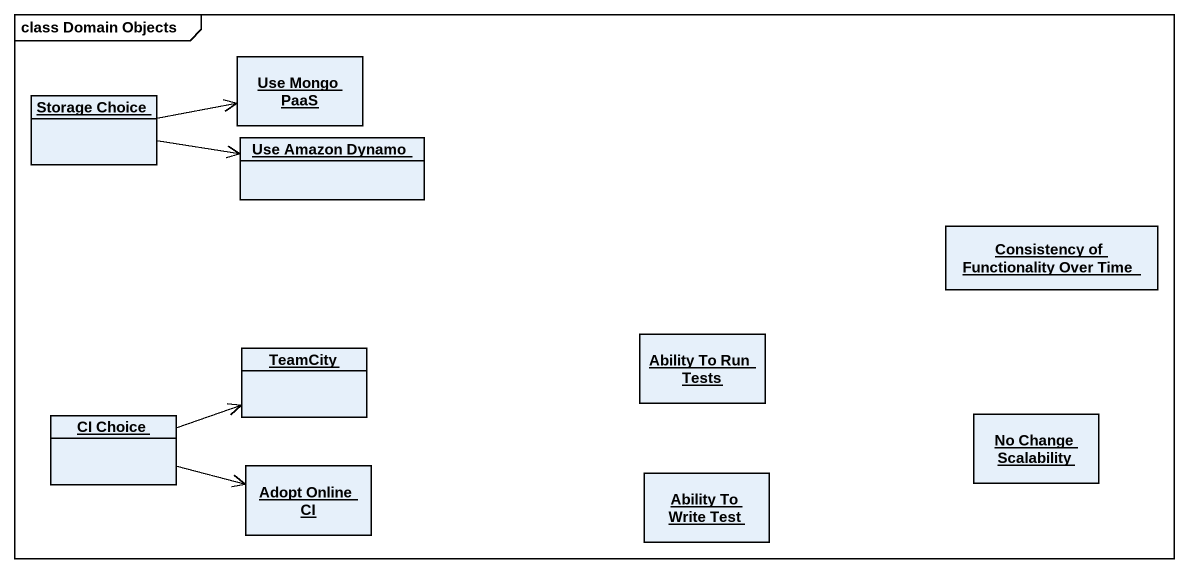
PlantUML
@startuml
mainframe class Domain Objects
hide circle
hide empty members
object "Storage Choice" as Storage_Choice
object "Use Mongo PaaS" as Use_Mongo_PaaS
object "Use Amazon Dynamo" as Use_Amazon_Dynamo
object "Consistency of Functionality Over Time" as Consistency_of
object TeamCity
object "Ability To Run Tests" as Ability_To_Run_Tests
object "CI Choice" as CI_Choice
object "No Change Scalability" as No_Change_Scalability
object "Adopt Online CI" as Adopt_Online_CI
object "Ability To Write Test" as Ability_To_Write_Test
Storage_Choice -right-> Use_Mongo_PaaS
Storage_Choice -right-> Use_Amazon_Dynamo
CI_Choice -right-> TeamCity
CI_Choice -right-> Adopt_Online_CI
@enduml
